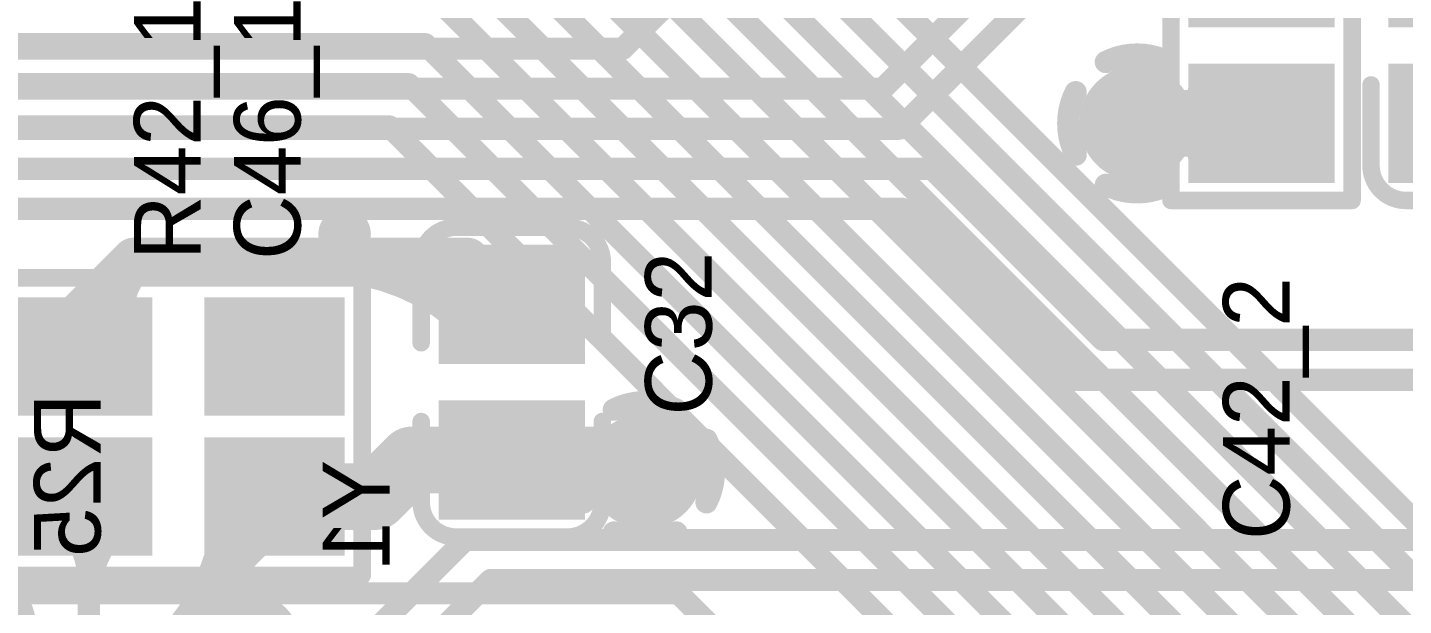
# Model space of a CAD drawing. Header units: millimetres. Extents: x 3.32 to 12.49, y 5.66 to 10.73.
# Drawn here: x 6.509 to 7.128, y 6.938 to 7.198 of the extents above; entities that cross this region are included whole.
import ezdxf

# ---------------------------------------------------------------- set-up
doc = ezdxf.new("R2010")
doc.units = ezdxf.units.MM
doc.header["$MEASUREMENT"] = 0
for name, color, linetype in [('BottomLayer', 5, 'Continuous'), ('BottomOverlay', 54, 'Continuous'), ('InternalPlane1', 76, 'Continuous'), ('InternalPlane2', 16, 'Continuous'), ('MultiLayer', 9, 'Continuous'), ('TopLayer', 1, 'Continuous'), ('TopOverlay', 2, 'Continuous'), ('TopPaste', 8, 'Continuous'), ('TopSolder', 216, 'Continuous'), ('ViaHoleLayer', 16, 'Continuous')]:
    doc.layers.add(name, color=color, linetype=linetype)

# ---------------------------------------------------------------- blocks, each defined once
blk = doc.blocks.new('0805_C_79')
at = {"layer": 'TopLayer'}
for points in [[(-0.05787, -0.02894), (-0.0122, -0.02894), (-0.05787, 0.02894), (-0.0122, 0.02894)], [(0.0122, -0.02894), (0.05787, -0.02894), (0.0122, 0.02894), (0.05787, 0.02894)]]:
    blk.add_solid(points, dxfattribs=at)
at = {"layer": 'TopOverlay', "const_width": 0.00787}
for points in [[(-0.06969, 0.025, -0.414214), (-0.05394, 0.04075)], [(0.05394, 0.04075, -0.414213), (0.06969, 0.025)], [(-0.05394, -0.04075, -0.414213), (-0.06969, -0.025)], [(0.06968, -0.025, -0.414214), (0.05394, -0.04075)]]:
    blk.add_lwpolyline(points, format="xyb", dxfattribs=at)
for points in [[(-0.05394, 0.04075), (-0.01772, 0.04075)], [(0.01772, 0.04075), (0.05394, 0.04075)], [(-0.06969, 0.025), (-0.06969, -0.025)], [(0.06968, 0.025), (0.06968, -0.025)], [(-0.05394, -0.04075), (-0.01772, -0.04075)], [(0.01772, -0.04075), (0.05394, -0.04075)]]:
    blk.add_lwpolyline(points, dxfattribs=at)
at = {"layer": 'TopOverlay', "const_width": 0.00394}
for points in [[(-0.05591, 0.04075, 1), (-0.05197, 0.04075, 1)], [(-0.05591, 0.04075, 1), (-0.05197, 0.04075, 1)], [(-0.01969, 0.04075, 1), (-0.01575, 0.04075, 1)], [(0.01575, 0.04075, 1), (0.01969, 0.04075, 1)], [(0.05197, 0.04075, 1), (0.05591, 0.04075, 1)], [(0.05197, 0.04075, 1), (0.05591, 0.04075, 1)], [(-0.07165, 0.025, 1), (-0.06772, 0.025, 1)], [(-0.07165, 0.025, 1), (-0.06772, 0.025, 1)], [(0.06772, 0.025, 1), (0.07165, 0.025, 1)], [(0.06772, 0.025, 1), (0.07165, 0.025, 1)], [(-0.07165, -0.025, 1), (-0.06772, -0.025, 1)], [(-0.07165, -0.025, 1), (-0.06772, -0.025, 1)], [(0.06772, -0.025, 1), (0.07165, -0.025, 1)], [(0.06772, -0.025, 1), (0.07165, -0.025, 1)], [(-0.05591, -0.04075, 1), (-0.05197, -0.04075, 1)], [(-0.05591, -0.04075, 1), (-0.05197, -0.04075, 1)], [(-0.01969, -0.04075, 1), (-0.01575, -0.04075, 1)], [(0.01575, -0.04075, 1), (0.01969, -0.04075, 1)], [(0.05197, -0.04075, 1), (0.05591, -0.04075, 1)], [(0.05197, -0.04075, 1), (0.05591, -0.04075, 1)]]:
    blk.add_lwpolyline(points, format="xyb", close=True, dxfattribs=at)
at = {"layer": 'TopPaste'}
for points in [[(-0.05787, -0.02894), (-0.0122, -0.02894), (-0.05787, 0.02894), (-0.0122, 0.02894)], [(0.0122, -0.02894), (0.05787, -0.02894), (0.0122, 0.02894), (0.05787, 0.02894)]]:
    blk.add_solid(points, dxfattribs=at)
at = {"layer": 'TopSolder'}
for points in [[(-0.06187, -0.03294), (-0.0082, -0.03294), (-0.06187, 0.03294), (-0.0082, 0.03294)], [(0.0082, -0.03294), (0.06187, -0.03294), (0.0082, 0.03294), (0.06187, 0.03294)]]:
    blk.add_solid(points, dxfattribs=at)
blk = doc.blocks.new('0805_C_251')
at = {"layer": 'TopLayer'}
for points in [[(-0.05787, -0.02894), (-0.0122, -0.02894), (-0.05787, 0.02894), (-0.0122, 0.02894)], [(0.0122, -0.02894), (0.05787, -0.02894), (0.0122, 0.02894), (0.05787, 0.02894)]]:
    blk.add_solid(points, dxfattribs=at)
at = {"layer": 'TopOverlay', "const_width": 0.00787}
for points in [[(-0.06969, 0.025, -0.414214), (-0.05394, 0.04075)], [(0.05394, 0.04075, -0.414213), (0.06969, 0.025)], [(-0.05394, -0.04075, -0.414213), (-0.06969, -0.025)], [(0.06968, -0.025, -0.414214), (0.05394, -0.04075)]]:
    blk.add_lwpolyline(points, format="xyb", dxfattribs=at)
for points in [[(-0.01772, 0.04075), (-0.05394, 0.04075)], [(0.05394, 0.04075), (0.01772, 0.04075)], [(-0.06969, -0.025), (-0.06969, 0.025)], [(0.06968, -0.025), (0.06968, 0.025)], [(-0.01772, -0.04075), (-0.05394, -0.04075)], [(0.05394, -0.04075), (0.01772, -0.04075)]]:
    blk.add_lwpolyline(points, dxfattribs=at)
at = {"layer": 'TopOverlay', "const_width": 0.00394}
for points in [[(-0.05591, 0.04075, 1), (-0.05197, 0.04075, 1)], [(-0.05591, 0.04075, 1), (-0.05197, 0.04075, 1)], [(-0.01969, 0.04075, 1), (-0.01575, 0.04075, 1)], [(0.01575, 0.04075, 1), (0.01969, 0.04075, 1)], [(0.05197, 0.04075, 1), (0.05591, 0.04075, 1)], [(0.05197, 0.04075, 1), (0.05591, 0.04075, 1)], [(-0.07165, 0.025, 1), (-0.06772, 0.025, 1)], [(-0.07165, 0.025, 1), (-0.06772, 0.025, 1)], [(0.06772, 0.025, 1), (0.07165, 0.025, 1)], [(0.06772, 0.025, 1), (0.07165, 0.025, 1)], [(-0.07165, -0.025, 1), (-0.06772, -0.025, 1)], [(-0.07165, -0.025, 1), (-0.06772, -0.025, 1)], [(0.06772, -0.025, 1), (0.07165, -0.025, 1)], [(0.06772, -0.025, 1), (0.07165, -0.025, 1)], [(-0.05591, -0.04075, 1), (-0.05197, -0.04075, 1)], [(-0.05591, -0.04075, 1), (-0.05197, -0.04075, 1)], [(-0.01969, -0.04075, 1), (-0.01575, -0.04075, 1)], [(0.01575, -0.04075, 1), (0.01969, -0.04075, 1)], [(0.05197, -0.04075, 1), (0.05591, -0.04075, 1)], [(0.05197, -0.04075, 1), (0.05591, -0.04075, 1)]]:
    blk.add_lwpolyline(points, format="xyb", close=True, dxfattribs=at)
at = {"layer": 'TopPaste'}
for points in [[(-0.05787, -0.02894), (-0.0122, -0.02894), (-0.05787, 0.02894), (-0.0122, 0.02894)], [(0.0122, -0.02894), (0.05787, -0.02894), (0.0122, 0.02894), (0.05787, 0.02894)]]:
    blk.add_solid(points, dxfattribs=at)
at = {"layer": 'TopSolder'}
for points in [[(-0.06187, -0.03294), (-0.0082, -0.03294), (-0.06187, 0.03294), (-0.0082, 0.03294)], [(0.0082, -0.03294), (0.06187, -0.03294), (0.0082, 0.03294), (0.06187, 0.03294)]]:
    blk.add_solid(points, dxfattribs=at)
blk = doc.blocks.new('SMD_3225_4P_357')
at = {"layer": 'TopLayer'}
for points in [[(-0.07087, 0.00886), (-0.01575, 0.00886), (-0.07087, 0.05413), (-0.01575, 0.05413)], [(0.01575, 0.00886), (0.07087, 0.00886), (0.01575, 0.05413), (0.07087, 0.05413)], [(-0.07087, -0.05413), (-0.01575, -0.05413), (-0.07087, -0.00886), (-0.01575, -0.00886)], [(0.01575, -0.05413), (0.07087, -0.05413), (0.01575, -0.00886), (0.07087, -0.00886)]]:
    blk.add_solid(points, dxfattribs=at)
at = {"layer": 'TopOverlay', "const_width": 0.008}
for points in [[(-0.08268, 0.06693), (-0.08268, -0.06693)], [(0.08268, 0.06693), (-0.08268, 0.06693)], [(0.08268, 0.06693), (0.08268, -0.06693)], [(0.08268, -0.06693), (-0.08268, -0.06693)]]:
    blk.add_lwpolyline(points, dxfattribs=at)
at = {"layer": 'TopOverlay'}
for points, const_width in [([(-0.08468, 0.06693, 1), (-0.08068, 0.06693, 1)], 0.004), ([(-0.08468, 0.06693, 1), (-0.08068, 0.06693, 1)], 0.004), ([(0.08068, 0.06693, 1), (0.08468, 0.06693, 1)], 0.004), ([(0.08068, 0.06693, 1), (0.08468, 0.06693, 1)], 0.004), ([(-0.08468, -0.06693, 1), (-0.08068, -0.06693, 1)], 0.004), ([(-0.08468, -0.06693, 1), (-0.08068, -0.06693, 1)], 0.004), ([(0.08068, -0.06693, 1), (0.08468, -0.06693, 1)], 0.004), ([(0.08068, -0.06693, 1), (0.08468, -0.06693, 1)], 0.004), ([(-0.0689, -0.08661, 1), (-0.08071, -0.08661, 1)], 0.01181), ([(-0.08366, -0.08661, 1), (-0.07776, -0.08661, 1)], 0.00591), ([(-0.07185, -0.08661, 1), (-0.06594, -0.08661, 1)], 0.00591)]:
    blk.add_lwpolyline(points, format="xyb", close=True, dxfattribs=dict(at, const_width=const_width))
at = {"layer": 'TopPaste'}
for points in [[(-0.07087, 0.00886), (-0.01575, 0.00886), (-0.07087, 0.05413), (-0.01575, 0.05413)], [(0.01575, 0.00886), (0.07087, 0.00886), (0.01575, 0.05413), (0.07087, 0.05413)], [(-0.07087, -0.05413), (-0.01575, -0.05413), (-0.07087, -0.00886), (-0.01575, -0.00886)], [(0.01575, -0.05413), (0.07087, -0.05413), (0.01575, -0.00886), (0.07087, -0.00886)]]:
    blk.add_solid(points, dxfattribs=at)
at = {"layer": 'TopSolder'}
for points in [[(-0.07487, 0.00486), (-0.01175, 0.00486), (-0.07487, 0.05813), (-0.01175, 0.05813)], [(0.01175, 0.00486), (0.07487, 0.00486), (0.01175, 0.05813), (0.07487, 0.05813)], [(-0.07487, -0.05813), (-0.01175, -0.05813), (-0.07487, -0.00486), (-0.01175, -0.00486)], [(0.01175, -0.05813), (0.07487, -0.05813), (0.01175, -0.00486), (0.07487, -0.00486)]]:
    blk.add_solid(points, dxfattribs=at)
blk = doc.blocks.new('0805_L_484')
at = {"layer": 'TopLayer'}
for points in [[(-0.05787, -0.02894), (-0.0122, -0.02894), (-0.05787, 0.02894), (-0.0122, 0.02894)], [(0.0122, -0.02894), (0.05787, -0.02894), (0.0122, 0.02894), (0.05787, 0.02894)]]:
    blk.add_solid(points, dxfattribs=at)
at = {"layer": 'TopOverlay', "const_width": 0.00787}
for points in [[(-0.06968, 0.04075), (0.06968, 0.04075)], [(-0.06968, 0.04075), (-0.06968, -0.04075)], [(0.06968, 0.04075), (0.06968, -0.04075)], [(-0.06968, -0.04075), (0.06968, -0.04075)]]:
    blk.add_lwpolyline(points, dxfattribs=at)
at = {"layer": 'TopOverlay', "const_width": 0.00394}
for points in [[(-0.07165, 0.04075, 1), (-0.06772, 0.04075, 1)], [(-0.07165, 0.04075, 1), (-0.06772, 0.04075, 1)], [(0.06772, 0.04075, 1), (0.07165, 0.04075, 1)], [(0.06772, 0.04075, 1), (0.07165, 0.04075, 1)], [(-0.07165, -0.04075, 1), (-0.06772, -0.04075, 1)], [(-0.07165, -0.04075, 1), (-0.06772, -0.04075, 1)], [(0.06772, -0.04075, 1), (0.07165, -0.04075, 1)], [(0.06772, -0.04075, 1), (0.07165, -0.04075, 1)]]:
    blk.add_lwpolyline(points, format="xyb", close=True, dxfattribs=at)
at = {"layer": 'TopPaste'}
for points in [[(-0.05787, -0.02894), (-0.0122, -0.02894), (-0.05787, 0.02894), (-0.0122, 0.02894)], [(0.0122, -0.02894), (0.05787, -0.02894), (0.0122, 0.02894), (0.05787, 0.02894)]]:
    blk.add_solid(points, dxfattribs=at)
at = {"layer": 'TopSolder'}
for points in [[(-0.06187, -0.03294), (-0.0082, -0.03294), (-0.06187, 0.03294), (-0.0082, 0.03294)], [(0.0082, -0.03294), (0.06187, -0.03294), (0.0082, 0.03294), (0.06187, 0.03294)]]:
    blk.add_solid(points, dxfattribs=at)

msp = doc.modelspace()

# ---------------------------------------------------------------- linework, layer by layer
at = {"layer": 'BottomLayer', "const_width": 0.01}
for points in [[(6.75692, 7.35266), (7.28701, 6.82257)], [(6.74947, 7.33466), (7.26201, 6.82212)], [(6.74201, 7.31666), (7.23701, 6.82166)], [(6.73455, 7.29866), (7.15701, 6.87621)], [(6.7271, 7.28066), (7.13201, 6.87575)], [(6.71801, 7.26266), (7.09801, 6.88266)], [(6.71055, 7.24466), (7.08001, 6.87521)], [(6.7031, 7.22666), (7.06201, 6.86775)], [(6.69564, 7.20866), (7.04401, 6.86029)], [(6.30013, 7.19066), (6.68818, 7.19066)], [(6.68818, 7.19066), (7.02601, 6.85284)], [(6.30759, 7.17266), (6.68073, 7.17266)], [(6.68073, 7.17266), (7.00801, 6.84538)], [(5.82827, 7.15366), (6.67201, 7.15366)], [(6.67201, 7.15366), (6.99001, 6.83566)], [(6.50201, 6.94366), (6.80201, 6.94366)], [(6.80201, 6.94366), (6.97201, 6.77366)]]:
    msp.add_lwpolyline(points, dxfattribs=at)
at = {"layer": 'BottomLayer'}
for points, const_width in [([(6.68568, 7.19066, 1), (6.69068, 7.19066, 1)], 0.005), ([(6.68568, 7.19066, 1), (6.69068, 7.19066, 1)], 0.005), ([(6.67823, 7.17266, 1), (6.68323, 7.17266, 1)], 0.005), ([(6.67823, 7.17266, 1), (6.68323, 7.17266, 1)], 0.005), ([(7.00239, 7.15504, 1), (7.01439, 7.15504, 1)], 0.012), ([(6.66951, 7.15366, 1), (6.67451, 7.15366, 1)], 0.005), ([(6.66951, 7.15366, 1), (6.67451, 7.15366, 1)], 0.005), ([(6.78101, 6.99866, 1), (6.79301, 6.99866, 1)], 0.012), ([(6.79951, 6.94366, 1), (6.80451, 6.94366, 1)], 0.005), ([(6.79951, 6.94366, 1), (6.80451, 6.94366, 1)], 0.005)]:
    msp.add_lwpolyline(points, format="xyb", close=True, dxfattribs=dict(at, const_width=const_width))
at = {"layer": 'InternalPlane1'}
for points, const_width in [([(6.99539, 7.15504, 1), (7.02139, 7.15504, 1)], 0.026), ([(6.77401, 6.99866, 1), (6.80001, 6.99866, 1)], 0.026), ([(6.47401, 6.92866, 1), (6.50001, 6.92866, 1)], 0.026), ([(6.59043, 6.94628, 1), (6.59543, 6.94628, 1)], 0.005), ([(6.61858, 6.94628, 1), (6.62358, 6.94628, 1)], 0.005)]:
    msp.add_lwpolyline(points, format="xyb", close=True, dxfattribs=dict(at, const_width=const_width))
at = {"layer": 'InternalPlane1', "const_width": 0.01}
for points in [[(6.50113, 7.06423, -0.240079), (6.50113, 7.03608)], [(6.59293, 6.94628, -0.240079), (6.62108, 6.94628)]]:
    msp.add_lwpolyline(points, format="xyb", dxfattribs=at)
at = {"layer": 'InternalPlane2', "const_width": 0.01}
for points in [[(6.99431, 7.18266, -0.240079), (7.02246, 7.18266)], [(6.98076, 7.14097, -0.240079), (6.98076, 7.16911)], [(7.03601, 7.16911, -0.240079), (7.03601, 7.14097)], [(7.02246, 7.12742, -0.240079), (6.99431, 7.12742)], [(6.77293, 7.02628, -0.240079), (6.80108, 7.02628)], [(6.75939, 6.98459, -0.240079), (6.75939, 7.01274)], [(6.81463, 7.01274, -0.240079), (6.81463, 6.98459)], [(6.80108, 6.97104, -0.240079), (6.77293, 6.97104)]]:
    msp.add_lwpolyline(points, format="xyb", dxfattribs=at)
at = {"layer": 'InternalPlane2'}
for points, const_width in [([(6.99181, 7.18266, 1), (6.99681, 7.18266, 1)], 0.005), ([(7.01996, 7.18266, 1), (7.02496, 7.18266, 1)], 0.005), ([(6.97826, 7.16911, 1), (6.98326, 7.16911, 1)], 0.005), ([(7.03351, 7.16911, 1), (7.03851, 7.16911, 1)], 0.005), ([(6.97826, 7.14097, 1), (6.98326, 7.14097, 1)], 0.005), ([(7.03351, 7.14097, 1), (7.03851, 7.14097, 1)], 0.005), ([(6.99181, 7.12742, 1), (6.99681, 7.12742, 1)], 0.005), ([(7.01996, 7.12742, 1), (7.02496, 7.12742, 1)], 0.005), ([(6.77043, 7.02628, 1), (6.77543, 7.02628, 1)], 0.005), ([(6.79858, 7.02628, 1), (6.80358, 7.02628, 1)], 0.005), ([(6.75689, 7.01274, 1), (6.76189, 7.01274, 1)], 0.005), ([(6.81213, 7.01274, 1), (6.81713, 7.01274, 1)], 0.005), ([(6.75689, 6.98459, 1), (6.76189, 6.98459, 1)], 0.005), ([(6.81213, 6.98459, 1), (6.81713, 6.98459, 1)], 0.005), ([(6.77043, 6.97104, 1), (6.77543, 6.97104, 1)], 0.005), ([(6.79858, 6.97104, 1), (6.80358, 6.97104, 1)], 0.005), ([(6.47401, 6.92866, 1), (6.50001, 6.92866, 1)], 0.026), ([(6.59401, 6.91866, 1), (6.62001, 6.91866, 1)], 0.026)]:
    msp.add_lwpolyline(points, format="xyb", close=True, dxfattribs=dict(at, const_width=const_width))
at = {"layer": 'MultiLayer', "const_width": 0.012}
for points in [[(7.00239, 7.15504, 1), (7.01439, 7.15504, 1)], [(6.78101, 6.99866, 1), (6.79301, 6.99866, 1)]]:
    msp.add_lwpolyline(points, format="xyb", close=True, dxfattribs=at)
at = {"layer": 'TopLayer'}
for points, const_width in [([(6.77701, 7.18866), (6.84701, 7.25866)], 0.01), ([(6.89401, 7.17066), (6.94063, 7.21728)], 0.01), ([(6.90146, 7.15266), (6.95863, 7.20983)], 0.01), ([(6.42983, 7.18866), (6.77701, 7.18866)], 0.01), ([(6.43729, 7.17066), (6.89401, 7.17066)], 0.01), ([(7.00839, 7.15504), (7.06437, 7.15504)], 0.03), ([(6.44474, 7.15266), (6.90146, 7.15266)], 0.01), ([(6.4522, 7.13466), (6.91601, 7.13466)], 0.01), ([(6.91601, 7.13466), (6.99301, 7.05766)], 0.01), ([(6.45965, 7.11666), (6.90255, 7.11666)], 0.01), ([(6.90255, 7.11666), (6.97955, 7.03966)], 0.01), ([(6.5337, 7.07035), (6.55701, 7.09366)], 0.02), ([(6.55701, 7.09366), (6.70705, 7.09366)], 0.02), ([(6.70705, 7.09366), (6.72701, 7.0737)], 0.02), ([(6.5337, 7.05016), (6.5337, 7.07035)], 0.02), ([(6.4735, 7.05016), (6.5337, 7.05016)], 0.02), ([(6.99301, 7.05766), (8.19601, 7.05766)], 0.01), ([(6.97955, 7.03966), (8.6571, 7.03966)], 0.01), ([(6.66551, 6.98717), (6.68201, 7.00366)], 0.03), ([(6.68201, 7.00366), (6.72697, 7.00366)], 0.03), ([(6.72697, 7.00366), (6.72701, 7.00362)], 0.03), ([(6.72701, 7.00362), (6.78205, 7.00362)], 0.03), ([(6.78205, 7.00362), (6.78701, 6.99866)], 0.03), ([(6.62031, 6.98717), (6.66551, 6.98717)], 0.03), ([(6.5337, 6.98717), (6.53669, 6.98417)], 0.01), ([(6.62031, 6.97197), (6.62031, 6.98717)], 0.01), ([(6.53669, 6.84591), (6.53669, 6.98417)], 0.01), ([(6.55638, 6.90803), (6.62031, 6.97197)], 0.01), ([(6.63512, 6.89677), (6.70601, 6.96766)], 0.01), ([(6.70601, 6.96766), (7.25601, 6.96766)], 0.01), ([(6.65598, 6.88809), (6.71755, 6.94966)], 0.01), ([(6.71755, 6.94966), (7.33301, 6.94966)], 0.01)]:
    msp.add_lwpolyline(points, dxfattribs=dict(at, const_width=const_width))
for points, const_width in [([(6.77451, 7.18866, 1), (6.77951, 7.18866, 1)], 0.005), ([(6.77451, 7.18866, 1), (6.77951, 7.18866, 1)], 0.005), ([(6.89151, 7.17066, 1), (6.89651, 7.17066, 1)], 0.005), ([(6.89151, 7.17066, 1), (6.89651, 7.17066, 1)], 0.005), ([(7.00089, 7.15504, 1), (7.01589, 7.15504, 1)], 0.015), ([(7.05687, 7.15504, 1), (7.07187, 7.15504, 1)], 0.015), ([(7.00239, 7.15504, 1), (7.01439, 7.15504, 1)], 0.012), ([(6.89896, 7.15266, 1), (6.90396, 7.15266, 1)], 0.005), ([(6.89896, 7.15266, 1), (6.90396, 7.15266, 1)], 0.005), ([(6.91351, 7.13466, 1), (6.91851, 7.13466, 1)], 0.005), ([(6.91351, 7.13466, 1), (6.91851, 7.13466, 1)], 0.005), ([(6.90005, 7.11666, 1), (6.90505, 7.11666, 1)], 0.005), ([(6.90005, 7.11666, 1), (6.90505, 7.11666, 1)], 0.005), ([(6.55201, 7.09366, 1), (6.56201, 7.09366, 1)], 0.01), ([(6.55201, 7.09366, 1), (6.56201, 7.09366, 1)], 0.01), ([(6.55201, 7.09366, 1), (6.56201, 7.09366, 1)], 0.01), ([(6.63673, 7.09366, 1), (6.64673, 7.09366, 1)], 0.01), ([(6.68502, 7.09366, 1), (6.69502, 7.09366, 1)], 0.01), ([(6.70205, 7.09366, 1), (6.71205, 7.09366, 1)], 0.01), ([(6.70205, 7.09366, 1), (6.71205, 7.09366, 1)], 0.01), ([(6.72097, 7.07877, 1), (6.73097, 7.07877, 1)], 0.01), ([(6.53165, 7.0733, 1), (6.54165, 7.0733, 1)], 0.01), ([(6.72201, 7.0737, 1), (6.73201, 7.0737, 1)], 0.01), ([(6.5287, 7.07035, 1), (6.5387, 7.07035, 1)], 0.01), ([(6.5287, 7.07035, 1), (6.5387, 7.07035, 1)], 0.01), ([(6.70683, 7.06463, 1), (6.71683, 7.06463, 1)], 0.01), ([(6.51484, 7.05909, 1), (6.52484, 7.05909, 1)], 0.01), ([(6.54512, 7.05541, 1), (6.55512, 7.05541, 1)], 0.01), ([(6.5287, 7.05016, 1), (6.5387, 7.05016, 1)], 0.01), ([(6.5287, 7.05016, 1), (6.5387, 7.05016, 1)], 0.01), ([(6.99051, 7.05766, 1), (6.99551, 7.05766, 1)], 0.005), ([(6.99051, 7.05766, 1), (6.99551, 7.05766, 1)], 0.005), ([(6.52693, 7.0471, 1), (6.53693, 7.0471, 1)], 0.01), ([(6.51484, 7.04122, 1), (6.52484, 7.04122, 1)], 0.01), ([(6.97705, 7.03966, 1), (6.98205, 7.03966, 1)], 0.005), ([(6.97705, 7.03966, 1), (6.98205, 7.03966, 1)], 0.005), ([(6.67451, 7.00366, 1), (6.68951, 7.00366, 1)], 0.015), ([(6.67451, 7.00366, 1), (6.68951, 7.00366, 1)], 0.015), ([(6.71947, 7.00366, 1), (6.73447, 7.00366, 1)], 0.015), ([(6.71947, 7.00366, 1), (6.73447, 7.00366, 1)], 0.015), ([(6.71951, 7.00362, 1), (6.73451, 7.00362, 1)], 0.015), ([(6.71951, 7.00362, 1), (6.73451, 7.00362, 1)], 0.015), ([(6.77455, 7.00362, 1), (6.78955, 7.00362, 1)], 0.015), ([(6.77455, 7.00362, 1), (6.78955, 7.00362, 1)], 0.015), ([(6.77951, 6.99866, 1), (6.79451, 6.99866, 1)], 0.015), ([(6.78101, 6.99866, 1), (6.79301, 6.99866, 1)], 0.012), ([(6.61281, 6.98717, 1), (6.62781, 6.98717, 1)], 0.015), ([(6.65801, 6.98717, 1), (6.67301, 6.98717, 1)], 0.015), ([(6.65801, 6.98717, 1), (6.67301, 6.98717, 1)], 0.015), ([(6.5312, 6.98717, 1), (6.5362, 6.98717, 1)], 0.005), ([(6.59526, 6.98717, 1), (6.60026, 6.98717, 1)], 0.005), ([(6.60526, 6.98717, 1), (6.61026, 6.98717, 1)], 0.005), ([(6.61526, 6.98717, 1), (6.62026, 6.98717, 1)], 0.005), ([(6.61781, 6.98717, 1), (6.62281, 6.98717, 1)], 0.005), ([(6.53419, 6.98417, 1), (6.53919, 6.98417, 1)], 0.005), ([(6.53419, 6.98417, 1), (6.53919, 6.98417, 1)], 0.005), ([(6.54152, 6.98176, 1), (6.54652, 6.98176, 1)], 0.005), ([(6.52365, 6.97469, 1), (6.52865, 6.97469, 1)], 0.005), ([(6.54859, 6.97469, 1), (6.55359, 6.97469, 1)], 0.005), ([(6.61781, 6.97197, 1), (6.62281, 6.97197, 1)], 0.005), ([(6.61781, 6.97197, 1), (6.62281, 6.97197, 1)], 0.005), ([(6.70351, 6.96766, 1), (6.70851, 6.96766, 1)], 0.005), ([(6.70351, 6.96766, 1), (6.70851, 6.96766, 1)], 0.005), ([(6.53419, 6.96407, 1), (6.53919, 6.96407, 1)], 0.005), ([(6.6027, 6.95685, 1), (6.6077, 6.95685, 1)], 0.005), ([(6.53419, 6.94924, 1), (6.53919, 6.94924, 1)], 0.005), ([(6.71505, 6.94966, 1), (6.72005, 6.94966, 1)], 0.005), ([(6.71505, 6.94966, 1), (6.72005, 6.94966, 1)], 0.005), ([(6.53419, 6.93993, 1), (6.53919, 6.93993, 1)], 0.005), ([(6.58563, 6.93978, 1), (6.59063, 6.93978, 1)], 0.005)]:
    msp.add_lwpolyline(points, format="xyb", close=True, dxfattribs=dict(at, const_width=const_width))
for points, const_width in [([(6.55012, 7.05541, -0.313247), (6.55701, 7.09366)], 0.02), ([(6.64173, 7.09366, -0.198912), (6.71183, 7.06463)], 0.02), ([(6.69002, 7.09366, -0.198912), (6.72597, 7.07877)], 0.02), ([(6.53193, 7.0471, -0.313247), (6.53665, 7.0733)], 0.02), ([(6.51984, 7.05909, -0.198912), (6.49827, 7.05016)], 0.02), ([(6.49827, 7.05016, -0.198912), (6.51984, 7.04122)], 0.02), ([(6.59776, 6.98717, -0.198912), (6.57106, 6.92271)], 0.01), ([(6.60776, 6.98717, -0.198912), (6.58813, 6.93978)], 0.01), ([(6.61776, 6.98717, -0.198912), (6.6052, 6.95685)], 0.01), ([(6.53669, 6.96407, -0.198912), (6.54402, 6.98176)], 0.01), ([(6.52615, 6.97469, -0.198912), (6.53669, 6.94924)], 0.01), ([(6.53669, 6.93993, -0.198912), (6.55109, 6.97469)], 0.01)]:
    msp.add_lwpolyline(points, format="xyb", dxfattribs=dict(at, const_width=const_width))
at = {"layer": 'ViaHoleLayer', "const_width": 0.006}
for points in [[(7.00539, 7.15504, 1), (7.01139, 7.15504, 1)], [(6.78401, 6.99866, 1), (6.79001, 6.99866, 1)]]:
    msp.add_lwpolyline(points, format="xyb", close=True, dxfattribs=at)

# ---------------------------------------------------------------- block references
for name, p, rotation in [('0805_L_484', (7.06437, 7.19008), 90), ('0805_C_79', (7.15437, 7.19008), 90), ('SMD_3225_4P_357', (6.57701, 7.01866), 180), ('0805_C_251', (6.72701, 7.03866), 270)]:
    msp.add_blockref(name, p, dxfattribs=dict(rotation=rotation))

# ---------------------------------------------------------------- texts
at = {"layer": 'BottomOverlay', "text_generation_flag": 2}
for s, p in [('R25', (6.54201, 7.03366)), ('Y1', (6.67201, 7.00366))]:
    msp.add_text(s, height=0.03, rotation=90, dxfattribs=at).set_placement(p)
at = {"layer": 'TopOverlay'}
for s, p in [('R42_1', (6.58701, 7.09366)), ('C46_1', (6.63201, 7.09366)), ('C32', (6.81701, 7.02366)), ('C42_2', (7.07701, 6.96766))]:
    msp.add_text(s, height=0.03, rotation=90, dxfattribs=at).set_placement(p)

doc.saveas('drawing.dxf')
